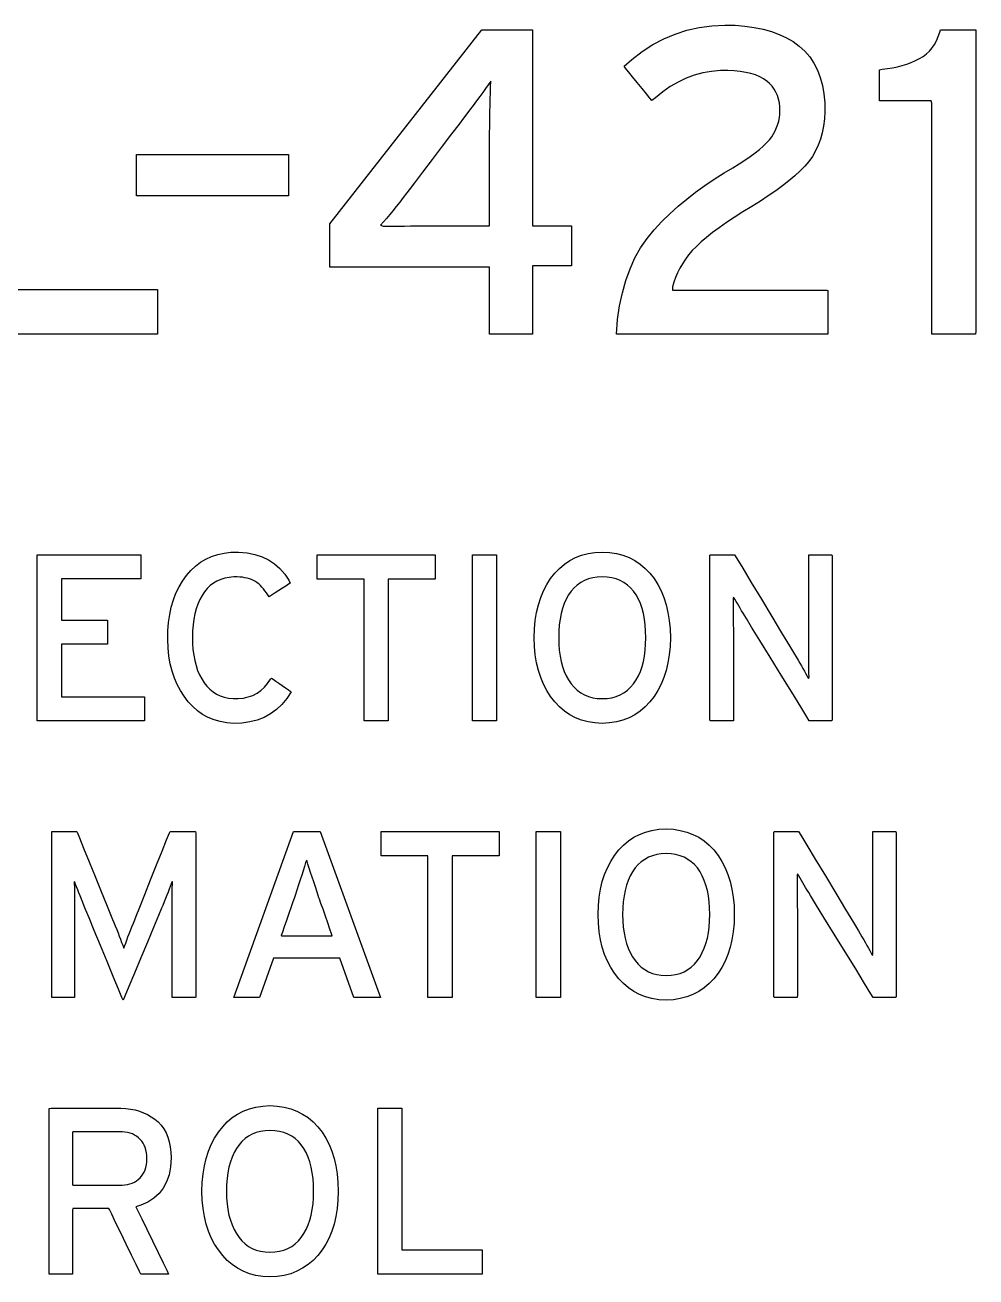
# Model space of a CAD drawing. Extents: x 1 to 47.7, y 0.2 to 33.3.
# Drawn here: x 22.143 to 22.81, y 3.613 to 4.492 of the extents above; entities that cross this region are included whole.
import ezdxf

# ---------------------------------------------------------------- set-up
doc = ezdxf.new("R2010")
doc.units = 0
doc.header["$MEASUREMENT"] = 0
doc.layers.add('4_0_____DWG', color=7, linetype='CONTINUOUS')

msp = doc.modelspace()

# ---------------------------------------------------------------- linework, layer by layer
at = {"layer": '4_0_____DWG'}
for points in [[(22.10119, 4.27482), (22.10119, 4.48862), (22.1322, 4.48862), (22.1322, 4.30614), (22.2355, 4.30614), (22.2355, 4.27482), (22.10119, 4.27482)], [(22.49892, 4.32288), (22.49892, 4.27482), (22.46881, 4.27482), (22.46881, 4.32183), (22.35668, 4.32183), (22.35668, 4.35242), (22.4634, 4.48862), (22.49892, 4.48862), (22.49892, 4.35105), (22.52637, 4.35105), (22.52637, 4.32288), (22.49892, 4.32288)], [(22.22083, 4.37196), (22.22083, 4.40118), (22.32766, 4.40118), (22.32766, 4.37196), (22.22083, 4.37196)], [(22.15115, 4.00328), (22.15115, 4.1199), (22.22394, 4.1199), (22.22394, 4.10299), (22.16806, 4.10299), (22.16806, 4.07399), (22.20051, 4.07399), (22.20051, 4.05709), (22.16806, 4.05709), (22.16806, 4.0202), (22.22638, 4.0202), (22.22638, 4.00328), (22.15115, 4.00328)], [(22.39756, 4.10282), (22.39756, 4.00328), (22.38064, 4.00328), (22.38064, 4.10282), (22.34768, 4.10282), (22.34768, 4.1199), (22.43055, 4.1199), (22.43055, 4.10282), (22.39756, 4.10282)], [(22.45673, 4.00328), (22.45673, 4.1199), (22.47365, 4.1199), (22.47365, 4.00328), (22.45673, 4.00328)], [(22.37347, 3.80884), (22.36371, 3.83652), (22.317, 3.83652), (22.30731, 3.80884), (22.28916, 3.80884), (22.33116, 3.92546), (22.34971, 3.92546), (22.39219, 3.80884), (22.37347, 3.80884)], [(22.44248, 3.90838), (22.44248, 3.80884), (22.42556, 3.80884), (22.42556, 3.90838), (22.39261, 3.90838), (22.39261, 3.92546), (22.47547, 3.92546), (22.47547, 3.90838), (22.44248, 3.90838)], [(22.50165, 3.80884), (22.50165, 3.92546), (22.51857, 3.92546), (22.51857, 3.80884), (22.50165, 3.80884)], [(22.39033, 3.61439), (22.39033, 3.73101), (22.40724, 3.73101), (22.40724, 3.63147), (22.46359, 3.63147), (22.46359, 3.61439), (22.39033, 3.61439)]]:
    msp.add_lwpolyline(points, dxfattribs=at)
for points in [[(22.55787, 4.27482), (22.55876, 4.28507), (22.56016, 4.2948), (22.56208, 4.30401), (22.56452, 4.31269), (22.56748, 4.32084), (22.57095, 4.32848), (22.57494, 4.33559), (22.57945, 4.34219), (22.58448, 4.34825), (22.58985, 4.35395), (22.59543, 4.35945), (22.60124, 4.36474), (22.60727, 4.36982), (22.61352, 4.37471), (22.61999, 4.37939), (22.62668, 4.38386), (22.6336, 4.38813), (22.63963, 4.39167), (22.6441, 4.39444), (22.64821, 4.39712), (22.65196, 4.39972), (22.65536, 4.40222), (22.6584, 4.40464), (22.66109, 4.40697), (22.66342, 4.40921), (22.6654, 4.41136), (22.66697, 4.41347), (22.66831, 4.41562), (22.66947, 4.41782), (22.67046, 4.42005), (22.67127, 4.42232), (22.67191, 4.42463), (22.67237, 4.42698), (22.67265, 4.42937), (22.67276, 4.43179), (22.67267, 4.43466), (22.67235, 4.43745), (22.67179, 4.44008), (22.67101, 4.44256), (22.66999, 4.4449), (22.66873, 4.44708), (22.66725, 4.44911), (22.66553, 4.45099), (22.66356, 4.45272), (22.66123, 4.45433), (22.65859, 4.45575), (22.65564, 4.45697), (22.65237, 4.45799), (22.6488, 4.45881), (22.64491, 4.45944), (22.64071, 4.45986), (22.6362, 4.46009), (22.6309, 4.46006), (22.62465, 4.45949), (22.61855, 4.45839), (22.61261, 4.45677), (22.60682, 4.45462), (22.6012, 4.45196), (22.59573, 4.44877), (22.59042, 4.44505), (22.58526, 4.44081), (22.58279, 4.43904), (22.58138, 4.44078), (22.57896, 4.44375), (22.57591, 4.44751), (22.57256, 4.45163), (22.56927, 4.45567), (22.56639, 4.45922), (22.56427, 4.46182), (22.56326, 4.46306), (22.56866, 4.46791), (22.57588, 4.47345), (22.58338, 4.47827), (22.59114, 4.48237), (22.59917, 4.48575), (22.60748, 4.4884), (22.61605, 4.49034), (22.6249, 4.49156), (22.63401, 4.49205), (22.6413, 4.49187), (22.64822, 4.49132), (22.65477, 4.49041), (22.66096, 4.48914), (22.66678, 4.4875), (22.67223, 4.48549), (22.67731, 4.48312), (22.68202, 4.48039), (22.68637, 4.47726), (22.69027, 4.47365), (22.6937, 4.46964), (22.69665, 4.46524), (22.69912, 4.46045), (22.70112, 4.45526), (22.70264, 4.44969), (22.70369, 4.44372), (22.70426, 4.43736), (22.70433, 4.43127), (22.70404, 4.42605), (22.70343, 4.42108), (22.7025, 4.41634), (22.70126, 4.41184), (22.6997, 4.40759), (22.69783, 4.40357), (22.69564, 4.3998), (22.69314, 4.39627), (22.69022, 4.39291), (22.68689, 4.38952), (22.68318, 4.38609), (22.6791, 4.38262), (22.67464, 4.37911), (22.6698, 4.37556), (22.6646, 4.37196), (22.65901, 4.36832), (22.65306, 4.36464), (22.64667, 4.36074), (22.64067, 4.35692), (22.63512, 4.35323), (22.63002, 4.34966), (22.62536, 4.3462), (22.62115, 4.34287), (22.61739, 4.33966), (22.61407, 4.33656), (22.6112, 4.33358), (22.60864, 4.33056), (22.60632, 4.32749), (22.60423, 4.32438), (22.60237, 4.32121), (22.60074, 4.318), (22.59935, 4.31475), (22.59819, 4.31145), (22.59726, 4.3081), (22.59723, 4.30584), (22.60359, 4.30584), (22.6159, 4.30584), (22.63221, 4.30584), (22.65058, 4.30584), (22.66905, 4.30584), (22.68568, 4.30584), (22.69853, 4.30584), (22.70565, 4.30584), (22.70647, 4.30548), (22.70647, 4.30326), (22.70647, 4.29948), (22.70647, 4.29469), (22.70647, 4.28945), (22.70647, 4.28429), (22.70647, 4.27978), (22.70647, 4.27646), (22.70647, 4.27488), (22.70318, 4.27482), (22.69065, 4.27482), (22.67124, 4.27482), (22.64759, 4.27482), (22.62232, 4.27482), (22.59808, 4.27482), (22.5775, 4.27482), (22.56322, 4.27482)], [(22.77944, 4.27482), (22.77944, 4.2811), (22.77944, 4.29778), (22.77944, 4.32168), (22.77944, 4.34958), (22.77944, 4.37828), (22.77944, 4.40458), (22.77944, 4.42527), (22.77944, 4.43715), (22.77907, 4.43879), (22.77641, 4.43879), (22.77178, 4.43879), (22.76589, 4.43879), (22.75946, 4.43879), (22.75321, 4.43879), (22.74785, 4.43879), (22.74412, 4.43879), (22.74271, 4.43879), (22.74271, 4.43963), (22.74271, 4.44188), (22.74271, 4.4451), (22.74271, 4.44886), (22.74271, 4.45272), (22.74271, 4.45626), (22.74271, 4.45905), (22.74271, 4.46065), (22.74461, 4.46103), (22.74833, 4.46146), (22.75192, 4.46203), (22.75537, 4.46274), (22.75871, 4.4636), (22.76191, 4.4646), (22.76499, 4.46575), (22.76793, 4.46704), (22.77075, 4.46848), (22.77336, 4.47003), (22.77572, 4.4718), (22.77785, 4.47378), (22.77975, 4.47599), (22.78141, 4.47841), (22.78283, 4.48106), (22.78401, 4.48392), (22.78497, 4.487), (22.7856, 4.48862), (22.78742, 4.48862), (22.79059, 4.48862), (22.79461, 4.48862), (22.799, 4.48862), (22.80327, 4.48862), (22.80693, 4.48862), (22.80948, 4.48862), (22.81045, 4.48862), (22.81045, 4.48044), (22.81045, 4.45868), (22.81045, 4.42752), (22.81045, 4.39114), (22.81045, 4.35372), (22.81045, 4.31943), (22.81045, 4.29245), (22.81045, 4.27695), (22.81014, 4.27482), (22.80789, 4.27482), (22.80398, 4.27482), (22.799, 4.27482), (22.79358, 4.27482), (22.7883, 4.27482), (22.78378, 4.27482), (22.78063, 4.27482)], [(22.46968, 4.45264), (22.46793, 4.45016), (22.46606, 4.44753), (22.46407, 4.44477), (22.46195, 4.44186), (22.4597, 4.4388), (22.45732, 4.43561), (22.45482, 4.43227), (22.4522, 4.42878), (22.45051, 4.42655), (22.4474, 4.42244), (22.44217, 4.41555), (22.43563, 4.40692), (22.42857, 4.39761), (22.4218, 4.38868), (22.41612, 4.38118), (22.41232, 4.37617), (22.4108, 4.37416), (22.40823, 4.37081), (22.40574, 4.36761), (22.40332, 4.36455), (22.40096, 4.36163), (22.39868, 4.35885), (22.39646, 4.35622), (22.39432, 4.35374), (22.39224, 4.35139), (22.3941, 4.35075), (22.39763, 4.35076), (22.4013, 4.35078), (22.40512, 4.35081), (22.40908, 4.35084), (22.41318, 4.35088), (22.41743, 4.35094), (22.42181, 4.351), (22.42518, 4.35105), (22.42778, 4.35105), (22.43295, 4.35105), (22.43981, 4.35105), (22.44748, 4.35105), (22.45509, 4.35105), (22.46176, 4.35105), (22.46661, 4.35105), (22.46877, 4.35105), (22.46881, 4.35285), (22.46881, 4.35881), (22.46881, 4.36771), (22.46881, 4.37831), (22.46881, 4.38936), (22.46881, 4.3996), (22.46881, 4.40779), (22.46881, 4.41267), (22.46884, 4.4158), (22.46892, 4.42106), (22.469, 4.42612), (22.46909, 4.43101), (22.46919, 4.4357), (22.4693, 4.44022), (22.46942, 4.44454), (22.46955, 4.44868)], [(22.32938, 4.02371), (22.32633, 4.01898), (22.32291, 4.01481), (22.31913, 4.0112), (22.315, 4.00816), (22.3105, 4.00568), (22.30563, 4.00377), (22.30041, 4.00242), (22.29483, 4.00163), (22.28916, 4.00145), (22.28428, 4.00187), (22.27965, 4.00271), (22.27527, 4.00398), (22.27114, 4.00567), (22.26727, 4.00779), (22.26365, 4.01033), (22.26028, 4.0133), (22.25717, 4.01669), (22.25427, 4.02044), (22.25165, 4.02444), (22.24937, 4.02873), (22.24742, 4.03329), (22.24581, 4.03815), (22.24454, 4.04329), (22.24359, 4.04871), (22.24299, 4.05441), (22.24272, 4.0604), (22.24284, 4.06649), (22.24331, 4.07232), (22.24412, 4.07787), (22.24526, 4.08314), (22.24674, 4.08814), (22.24855, 4.09285), (22.2507, 4.09729), (22.25318, 4.10145), (22.25599, 4.10534), (22.259, 4.10885), (22.26227, 4.11193), (22.26579, 4.1146), (22.26956, 4.11685), (22.27358, 4.11867), (22.27786, 4.12008), (22.28239, 4.12106), (22.28717, 4.12163), (22.29256, 4.12173), (22.29845, 4.12122), (22.30393, 4.12015), (22.30897, 4.11852), (22.3136, 4.11633), (22.3178, 4.11358), (22.32157, 4.11026), (22.32492, 4.10638), (22.32785, 4.10194), (22.3287, 4.09987), (22.32758, 4.09915), (22.32571, 4.09794), (22.32336, 4.09643), (22.32081, 4.09478), (22.31832, 4.09317), (22.31616, 4.09178), (22.3146, 4.09078), (22.31392, 4.09034), (22.31307, 4.09172), (22.31208, 4.09323), (22.31106, 4.09465), (22.31001, 4.09597), (22.30893, 4.0972), (22.30783, 4.09832), (22.3067, 4.09936), (22.30555, 4.10029), (22.30436, 4.10112), (22.30304, 4.10183), (22.30165, 4.10245), (22.30018, 4.10299), (22.29863, 4.10344), (22.297, 4.1038), (22.29529, 4.10407), (22.2935, 4.10426), (22.29164, 4.10435), (22.28914, 4.10433), (22.28591, 4.10403), (22.28287, 4.10344), (22.28002, 4.10257), (22.27736, 4.1014), (22.27488, 4.09995), (22.2726, 4.09821), (22.2705, 4.09618), (22.26859, 4.09387), (22.26683, 4.09124), (22.26527, 4.08836), (22.26391, 4.08526), (22.26276, 4.08193), (22.26182, 4.07838), (22.26108, 4.07461), (22.26055, 4.07061), (22.26022, 4.06638), (22.26011, 4.06194), (22.26019, 4.05751), (22.26049, 4.05331), (22.26099, 4.04932), (22.26171, 4.04556), (22.26262, 4.04201), (22.26375, 4.03869), (22.26508, 4.03559), (22.26661, 4.03271), (22.26835, 4.03003), (22.27023, 4.02755), (22.27231, 4.02539), (22.27457, 4.02353), (22.27702, 4.02198), (22.27965, 4.02074), (22.28248, 4.0198), (22.28549, 4.01917), (22.2887, 4.01886), (22.29227, 4.01885), (22.29592, 4.01922), (22.29934, 4.01998), (22.30252, 4.02111), (22.30546, 4.02263), (22.30816, 4.02454), (22.31063, 4.02682), (22.31285, 4.02949), (22.31484, 4.03254), (22.31562, 4.03323), (22.31677, 4.03242), (22.3186, 4.03116), (22.32084, 4.02961), (22.32324, 4.02795), (22.32555, 4.02636), (22.32751, 4.025), (22.32887, 4.02406)], [(22.5958, 4.06163), (22.59559, 4.05542), (22.59503, 4.04952), (22.59413, 4.04391), (22.59289, 4.0386), (22.5913, 4.03359), (22.58937, 4.02888), (22.58709, 4.02447), (22.58447, 4.02036), (22.58148, 4.01652), (22.5782, 4.01306), (22.57465, 4.01005), (22.57084, 4.00749), (22.56677, 4.00538), (22.56244, 4.00372), (22.55785, 4.0025), (22.55299, 4.00173), (22.54787, 4.00141), (22.54279, 4.00173), (22.53798, 4.0025), (22.53344, 4.00372), (22.52916, 4.00538), (22.52514, 4.00749), (22.5214, 4.01005), (22.51792, 4.01306), (22.5147, 4.01652), (22.51172, 4.02036), (22.50903, 4.02447), (22.5067, 4.02888), (22.50472, 4.03359), (22.50309, 4.0386), (22.50181, 4.04391), (22.50089, 4.04952), (22.50032, 4.05542), (22.50011, 4.06163), (22.50032, 4.06784), (22.50089, 4.07376), (22.50181, 4.07939), (22.50309, 4.08472), (22.50472, 4.08976), (22.5067, 4.0945), (22.50903, 4.09896), (22.51172, 4.10312), (22.5147, 4.10696), (22.51792, 4.11036), (22.5214, 4.11332), (22.52514, 4.11584), (22.52916, 4.11792), (22.53344, 4.11955), (22.53798, 4.12073), (22.54279, 4.12147), (22.54787, 4.12177), (22.55299, 4.12147), (22.55785, 4.12073), (22.56244, 4.11955), (22.56677, 4.11792), (22.57084, 4.11584), (22.57465, 4.11332), (22.5782, 4.11036), (22.58148, 4.10696), (22.58447, 4.10312), (22.58709, 4.09896), (22.58937, 4.0945), (22.5913, 4.08976), (22.59289, 4.08472), (22.59413, 4.07939), (22.59503, 4.07376), (22.59559, 4.06784)], [(22.69337, 4.00328), (22.69173, 4.00595), (22.68735, 4.01307), (22.68104, 4.02332), (22.67362, 4.03537), (22.66592, 4.04789), (22.65873, 4.05956), (22.65289, 4.06905), (22.64921, 4.07504), (22.64803, 4.07696), (22.64693, 4.07879), (22.64587, 4.08056), (22.64485, 4.08229), (22.64386, 4.08396), (22.64291, 4.08558), (22.64199, 4.08715), (22.64111, 4.08867), (22.64026, 4.09014), (22.63991, 4.08919), (22.63991, 4.08639), (22.63992, 4.08349), (22.63993, 4.08051), (22.63995, 4.07743), (22.63997, 4.07427), (22.64, 4.07101), (22.64003, 4.06767), (22.64006, 4.06423), (22.64007, 4.06209), (22.64007, 4.05667), (22.64007, 4.0485), (22.64007, 4.03869), (22.64007, 4.02833), (22.64007, 4.01852), (22.64007, 4.01035), (22.64007, 4.00492), (22.64006, 4.00328), (22.6393, 4.00328), (22.63758, 4.00328), (22.6352, 4.00328), (22.63246, 4.00328), (22.62966, 4.00328), (22.62709, 4.00328), (22.62505, 4.00328), (22.62385, 4.00328), (22.62364, 4.0041), (22.62364, 4.01166), (22.62364, 4.02541), (22.62364, 4.04323), (22.62364, 4.06302), (22.62364, 4.08267), (22.62364, 4.10004), (22.62364, 4.11303), (22.62364, 4.11953), (22.62397, 4.1199), (22.62538, 4.1199), (22.62762, 4.1199), (22.63038, 4.1199), (22.63333, 4.1199), (22.63617, 4.1199), (22.63859, 4.1199), (22.64027, 4.1199), (22.6409, 4.1199), (22.64247, 4.1173), (22.64665, 4.11037), (22.65267, 4.1004), (22.65974, 4.08868), (22.66709, 4.07649), (22.67394, 4.06513), (22.67951, 4.0559), (22.68303, 4.05008), (22.68421, 4.04809), (22.68547, 4.04592), (22.68668, 4.04383), (22.68784, 4.04182), (22.68895, 4.03988), (22.69, 4.03801), (22.69101, 4.03622), (22.69196, 4.0345), (22.69285, 4.03287), (22.6932, 4.0338), (22.69317, 4.0367), (22.69314, 4.03967), (22.69312, 4.04272), (22.6931, 4.04586), (22.69308, 4.04908), (22.69307, 4.05237), (22.69306, 4.05576), (22.69306, 4.05922), (22.69306, 4.06135), (22.69306, 4.06675), (22.69306, 4.07489), (22.69306, 4.08465), (22.69306, 4.09497), (22.69306, 4.10473), (22.69306, 4.11287), (22.69306, 4.11827), (22.69307, 4.1199), (22.69383, 4.1199), (22.69555, 4.1199), (22.69793, 4.1199), (22.70067, 4.1199), (22.70347, 4.1199), (22.70604, 4.1199), (22.70808, 4.1199), (22.70928, 4.1199), (22.70949, 4.11908), (22.70949, 4.11153), (22.70949, 4.09778), (22.70949, 4.07995), (22.70949, 4.06016), (22.70949, 4.04052), (22.70949, 4.02314), (22.70949, 4.01015), (22.70949, 4.00365), (22.70918, 4.00328), (22.70786, 4.00328), (22.70577, 4.00328), (22.7032, 4.00328), (22.70044, 4.00328), (22.69779, 4.00328), (22.69553, 4.00328), (22.69396, 4.00328)], [(22.57856, 4.06163), (22.57845, 4.06621), (22.57813, 4.07056), (22.5776, 4.07467), (22.57685, 4.07854), (22.57588, 4.08218), (22.57471, 4.08557), (22.57332, 4.08874), (22.57171, 4.09166), (22.56988, 4.09431), (22.56784, 4.09663), (22.5656, 4.09865), (22.56315, 4.10036), (22.5605, 4.10177), (22.55765, 4.10288), (22.55459, 4.10368), (22.55133, 4.10418), (22.54787, 4.10437), (22.54448, 4.10418), (22.54128, 4.10368), (22.53828, 4.10288), (22.53547, 4.10177), (22.53286, 4.10036), (22.53044, 4.09865), (22.52821, 4.09663), (22.52618, 4.09431), (22.52433, 4.09166), (22.5227, 4.08874), (22.52128, 4.08557), (22.52008, 4.08218), (22.51909, 4.07854), (22.51833, 4.07467), (22.51778, 4.07056), (22.51746, 4.06621), (22.51735, 4.06163), (22.51746, 4.0571), (22.51778, 4.05281), (22.51833, 4.04875), (22.51909, 4.04492), (22.52008, 4.04132), (22.52128, 4.03795), (22.5227, 4.03482), (22.52433, 4.03192), (22.52618, 4.02922), (22.52821, 4.02678), (22.53044, 4.02467), (22.53286, 4.02288), (22.53547, 4.02142), (22.53828, 4.02028), (22.54128, 4.01946), (22.54448, 4.01898), (22.54787, 4.01881), (22.55133, 4.01898), (22.55459, 4.01946), (22.55765, 4.02028), (22.5605, 4.02142), (22.56315, 4.02288), (22.5656, 4.02467), (22.56784, 4.02678), (22.56988, 4.02922), (22.57171, 4.03192), (22.57332, 4.03482), (22.57471, 4.03795), (22.57588, 4.04132), (22.57685, 4.04492), (22.5776, 4.04875), (22.57813, 4.05281), (22.57845, 4.0571)], [(22.24578, 3.80878), (22.24578, 3.811), (22.24578, 3.81694), (22.24578, 3.82548), (22.24578, 3.83555), (22.24578, 3.84604), (22.24578, 3.85587), (22.24578, 3.86393), (22.24578, 3.86913), (22.24578, 3.87115), (22.24579, 3.874), (22.2458, 3.8767), (22.24583, 3.87927), (22.24586, 3.8817), (22.2459, 3.884), (22.24595, 3.88615), (22.246, 3.88816), (22.24607, 3.89004), (22.24585, 3.89033), (22.24522, 3.88869), (22.24453, 3.88691), (22.24379, 3.885), (22.24299, 3.88297), (22.24213, 3.8808), (22.24122, 3.8785), (22.24024, 3.87607), (22.23921, 3.87351), (22.23841, 3.87155), (22.23627, 3.86642), (22.2328, 3.85813), (22.22849, 3.84783), (22.22383, 3.83668), (22.21931, 3.82586), (22.21541, 3.81653), (22.21262, 3.80986), (22.21143, 3.807), (22.21063, 3.80885), (22.20818, 3.81478), (22.20453, 3.82362), (22.20015, 3.83421), (22.19554, 3.84538), (22.19116, 3.85597), (22.18751, 3.86481), (22.18506, 3.87074), (22.18416, 3.87292), (22.18313, 3.87551), (22.18216, 3.87797), (22.18124, 3.8803), (22.18037, 3.8825), (22.17955, 3.88456), (22.17879, 3.8865), (22.17808, 3.8883), (22.17742, 3.88998), (22.17704, 3.89043), (22.17711, 3.88859), (22.17717, 3.88661), (22.17722, 3.88449), (22.17726, 3.88222), (22.17729, 3.87983), (22.17732, 3.87729), (22.17733, 3.87461), (22.17734, 3.87179), (22.17734, 3.86979), (22.17734, 3.86537), (22.17734, 3.85785), (22.17734, 3.84832), (22.17734, 3.83788), (22.17734, 3.82763), (22.17734, 3.81865), (22.17734, 3.81204), (22.17734, 3.8089), (22.17699, 3.80878), (22.17564, 3.80878), (22.17356, 3.80878), (22.17103, 3.80878), (22.16832, 3.80878), (22.16572, 3.80878), (22.16351, 3.80878), (22.16198, 3.80878), (22.1614, 3.80878), (22.1614, 3.81298), (22.1614, 3.82419), (22.1614, 3.84035), (22.1614, 3.85939), (22.1614, 3.87923), (22.1614, 3.8978), (22.1614, 3.91304), (22.1614, 3.92287), (22.16144, 3.92546), (22.16233, 3.92546), (22.1642, 3.92546), (22.16674, 3.92546), (22.16965, 3.92546), (22.17261, 3.92546), (22.17531, 3.92546), (22.17744, 3.92546), (22.17869, 3.92546), (22.17908, 3.92499), (22.18072, 3.92096), (22.18368, 3.91368), (22.18752, 3.90426), (22.19178, 3.8938), (22.19601, 3.8834), (22.19977, 3.87416), (22.2026, 3.86719), (22.20407, 3.86358), (22.20489, 3.8616), (22.20593, 3.85909), (22.20692, 3.85665), (22.20786, 3.85428), (22.20875, 3.85198), (22.20959, 3.84975), (22.21038, 3.8476), (22.21112, 3.84552), (22.21182, 3.84351), (22.2125, 3.84503), (22.21323, 3.84707), (22.21401, 3.8492), (22.21483, 3.8514), (22.2157, 3.85368), (22.21662, 3.85604), (22.21759, 3.85848), (22.2186, 3.86101), (22.21955, 3.86335), (22.22063, 3.86606), (22.22315, 3.87238), (22.22668, 3.8812), (22.23076, 3.89144), (22.23497, 3.90199), (22.23887, 3.91174), (22.242, 3.91959), (22.24394, 3.92443), (22.24442, 3.92546), (22.24547, 3.92546), (22.24749, 3.92546), (22.25017, 3.92546), (22.25319, 3.92546), (22.25623, 3.92546), (22.25897, 3.92546), (22.26108, 3.92546), (22.26225, 3.92546), (22.26238, 3.92411), (22.26238, 3.91576), (22.26238, 3.90155), (22.26238, 3.88353), (22.26238, 3.8638), (22.26238, 3.84441), (22.26238, 3.82743), (22.26238, 3.81494), (22.26238, 3.809), (22.26202, 3.80878), (22.26062, 3.80878), (22.25845, 3.80878), (22.25581, 3.80878), (22.25298, 3.80878), (22.25027, 3.80878), (22.24797, 3.80878), (22.24638, 3.80878)], [(22.64072, 3.86719), (22.64051, 3.86098), (22.63995, 3.85507), (22.63906, 3.84946), (22.63781, 3.84416), (22.63622, 3.83915), (22.63429, 3.83444), (22.63201, 3.83003), (22.62939, 3.82592), (22.62641, 3.82208), (22.62312, 3.81862), (22.61957, 3.81561), (22.61577, 3.81305), (22.61169, 3.81094), (22.60736, 3.80927), (22.60277, 3.80805), (22.59791, 3.80729), (22.59279, 3.80697), (22.58772, 3.80729), (22.5829, 3.80805), (22.57836, 3.80927), (22.57408, 3.81094), (22.57007, 3.81305), (22.56632, 3.81561), (22.56284, 3.81862), (22.55963, 3.82208), (22.55664, 3.82592), (22.55395, 3.83003), (22.55162, 3.83444), (22.54964, 3.83915), (22.54801, 3.84416), (22.54673, 3.84946), (22.54581, 3.85507), (22.54525, 3.86098), (22.54503, 3.86719), (22.54525, 3.8734), (22.54581, 3.87932), (22.54673, 3.88494), (22.54801, 3.89027), (22.54964, 3.89531), (22.55162, 3.90006), (22.55395, 3.90451), (22.55664, 3.90867), (22.55963, 3.91251), (22.56284, 3.91592), (22.56632, 3.91888), (22.57007, 3.9214), (22.57408, 3.92347), (22.57836, 3.9251), (22.5829, 3.92629), (22.58772, 3.92703), (22.59279, 3.92733), (22.59791, 3.92703), (22.60277, 3.92629), (22.60736, 3.9251), (22.61169, 3.92347), (22.61577, 3.9214), (22.61957, 3.91888), (22.62312, 3.91592), (22.62641, 3.91251), (22.62939, 3.90867), (22.63201, 3.90451), (22.63429, 3.90006), (22.63622, 3.89531), (22.63781, 3.89027), (22.63906, 3.88494), (22.63995, 3.87932), (22.64051, 3.8734)], [(22.73829, 3.80884), (22.73665, 3.81151), (22.73227, 3.81863), (22.72596, 3.82888), (22.71854, 3.84092), (22.71084, 3.85345), (22.70365, 3.86512), (22.69781, 3.87461), (22.69413, 3.88059), (22.69295, 3.88252), (22.69186, 3.88434), (22.6908, 3.88612), (22.68977, 3.88784), (22.68878, 3.88952), (22.68783, 3.89114), (22.68691, 3.89271), (22.68603, 3.89423), (22.68518, 3.89569), (22.68483, 3.89475), (22.68483, 3.89194), (22.68484, 3.88905), (22.68486, 3.88606), (22.68487, 3.88299), (22.68489, 3.87982), (22.68492, 3.87657), (22.68495, 3.87322), (22.68499, 3.86979), (22.68499, 3.86765), (22.68499, 3.86222), (22.68499, 3.85406), (22.68499, 3.84424), (22.68499, 3.83388), (22.68499, 3.82407), (22.68499, 3.8159), (22.68499, 3.81048), (22.68498, 3.80884), (22.68422, 3.80884), (22.6825, 3.80884), (22.68012, 3.80884), (22.67738, 3.80884), (22.67458, 3.80884), (22.67201, 3.80884), (22.66998, 3.80884), (22.66877, 3.80884), (22.66857, 3.80966), (22.66857, 3.81721), (22.66857, 3.83096), (22.66857, 3.84879), (22.66857, 3.86858), (22.66857, 3.88822), (22.66857, 3.9056), (22.66857, 3.91859), (22.66857, 3.92509), (22.66889, 3.92546), (22.67031, 3.92546), (22.67255, 3.92546), (22.6753, 3.92546), (22.67825, 3.92546), (22.6811, 3.92546), (22.68351, 3.92546), (22.6852, 3.92546), (22.68582, 3.92546), (22.68739, 3.92286), (22.69157, 3.91593), (22.69759, 3.90596), (22.70466, 3.89423), (22.71201, 3.88205), (22.71886, 3.87069), (22.72443, 3.86146), (22.72795, 3.85563), (22.72914, 3.85364), (22.7304, 3.85148), (22.73161, 3.84939), (22.73276, 3.84737), (22.73387, 3.84543), (22.73492, 3.84357), (22.73593, 3.84178), (22.73688, 3.84006), (22.73778, 3.83842), (22.73812, 3.83936), (22.73809, 3.84225), (22.73806, 3.84522), (22.73804, 3.84828), (22.73802, 3.85141), (22.738, 3.85463), (22.73799, 3.85793), (22.73799, 3.86131), (22.73798, 3.86477), (22.73798, 3.86691), (22.73798, 3.87231), (22.73798, 3.88044), (22.73798, 3.89021), (22.73798, 3.90052), (22.73798, 3.91029), (22.73798, 3.91842), (22.73798, 3.92382), (22.738, 3.92546), (22.73876, 3.92546), (22.74047, 3.92546), (22.74285, 3.92546), (22.74559, 3.92546), (22.74839, 3.92546), (22.75096, 3.92546), (22.753, 3.92546), (22.75421, 3.92546), (22.75441, 3.92464), (22.75441, 3.91708), (22.75441, 3.90333), (22.75441, 3.8855), (22.75441, 3.86571), (22.75441, 3.84607), (22.75441, 3.8287), (22.75441, 3.8157), (22.75441, 3.80921), (22.7541, 3.80884), (22.75278, 3.80884), (22.75069, 3.80884), (22.74812, 3.80884), (22.74536, 3.80884), (22.74271, 3.80884), (22.74045, 3.80884), (22.73888, 3.80884)], [(22.34898, 3.87899), (22.34768, 3.88282), (22.34644, 3.8865), (22.34527, 3.89002), (22.34416, 3.89339), (22.34312, 3.8966), (22.34213, 3.89966), (22.34121, 3.90256), (22.34035, 3.90531), (22.33958, 3.90371), (22.33875, 3.90089), (22.33784, 3.8979), (22.33686, 3.89474), (22.3358, 3.89141), (22.33467, 3.88791), (22.33346, 3.88424), (22.33218, 3.88041), (22.3315, 3.87842), (22.33072, 3.87617), (22.32944, 3.87247), (22.32785, 3.8679), (22.32616, 3.86304), (22.32457, 3.85847), (22.32329, 3.85477), (22.32251, 3.85253), (22.32262, 3.85212), (22.32515, 3.85212), (22.32981, 3.85212), (22.33579, 3.85212), (22.34232, 3.85212), (22.34862, 3.85212), (22.3539, 3.85212), (22.35738, 3.85212), (22.35832, 3.85217), (22.35779, 3.85368), (22.35668, 3.85688), (22.35517, 3.8612), (22.35349, 3.86604), (22.35182, 3.87083), (22.35038, 3.87497), (22.34936, 3.87789)], [(22.62348, 3.86719), (22.62337, 3.87177), (22.62305, 3.87612), (22.62252, 3.88023), (22.62177, 3.8841), (22.62081, 3.88773), (22.61963, 3.89113), (22.61824, 3.89429), (22.61663, 3.89721), (22.61481, 3.89986), (22.61276, 3.90219), (22.61052, 3.9042), (22.60807, 3.90592), (22.60542, 3.90733), (22.60257, 3.90843), (22.59952, 3.90923), (22.59626, 3.90973), (22.59279, 3.90993), (22.5894, 3.90973), (22.5862, 3.90923), (22.5832, 3.90843), (22.58039, 3.90733), (22.57778, 3.90592), (22.57536, 3.9042), (22.57313, 3.90219), (22.5711, 3.89986), (22.56926, 3.89721), (22.56762, 3.89429), (22.5662, 3.89113), (22.565, 3.88773), (22.56402, 3.8841), (22.56325, 3.88023), (22.56271, 3.87612), (22.56238, 3.87177), (22.56227, 3.86719), (22.56238, 3.86266), (22.56271, 3.85836), (22.56325, 3.8543), (22.56402, 3.85047), (22.565, 3.84687), (22.5662, 3.84351), (22.56762, 3.84038), (22.56926, 3.83748), (22.5711, 3.83477), (22.57313, 3.83234), (22.57536, 3.83022), (22.57778, 3.82843), (22.58039, 3.82697), (22.5832, 3.82583), (22.5862, 3.82502), (22.5894, 3.82453), (22.59279, 3.82437), (22.59626, 3.82453), (22.59952, 3.82502), (22.60257, 3.82583), (22.60542, 3.82697), (22.60807, 3.82843), (22.61052, 3.83022), (22.61276, 3.83234), (22.61481, 3.83477), (22.61663, 3.83748), (22.61824, 3.84038), (22.61963, 3.84351), (22.62081, 3.84687), (22.62177, 3.85047), (22.62252, 3.8543), (22.62305, 3.85836), (22.62337, 3.86266)], [(22.24521, 3.69614), (22.24478, 3.68995), (22.24371, 3.68436), (22.24199, 3.67934), (22.23964, 3.67492), (22.23664, 3.67107), (22.233, 3.66782), (22.22872, 3.66515), (22.2238, 3.66307), (22.22045, 3.66181), (22.22187, 3.65887), (22.22457, 3.6533), (22.2281, 3.646), (22.23205, 3.63785), (22.23597, 3.62974), (22.23945, 3.62256), (22.24205, 3.61719), (22.24333, 3.61453), (22.24301, 3.61439), (22.24137, 3.61439), (22.23879, 3.61439), (22.23563, 3.61439), (22.23225, 3.61439), (22.22902, 3.61439), (22.22631, 3.61439), (22.22447, 3.61439), (22.22386, 3.61441), (22.22288, 3.61642), (22.22056, 3.6212), (22.21732, 3.6279), (22.21356, 3.63565), (22.2097, 3.6436), (22.20617, 3.65088), (22.20338, 3.65664), (22.20174, 3.66002), (22.20128, 3.66055), (22.19956, 3.66055), (22.19647, 3.66055), (22.1925, 3.66055), (22.18812, 3.66055), (22.1838, 3.66055), (22.18002, 3.66055), (22.17726, 3.66055), (22.17599, 3.66055), (22.17596, 3.65939), (22.17596, 3.65527), (22.17596, 3.64901), (22.17596, 3.64146), (22.17596, 3.63348), (22.17596, 3.62593), (22.17596, 3.61967), (22.17596, 3.61556), (22.17594, 3.61439), (22.17511, 3.61439), (22.17332, 3.61439), (22.17086, 3.61439), (22.16806, 3.61439), (22.16521, 3.61439), (22.16263, 3.61439), (22.16062, 3.61439), (22.1595, 3.61439), (22.15937, 3.61573), (22.15937, 3.62426), (22.15937, 3.63881), (22.15937, 3.65722), (22.15937, 3.6773), (22.15937, 3.69689), (22.15937, 3.71381), (22.15937, 3.7259), (22.15937, 3.73097), (22.1609, 3.73101), (22.16556, 3.73101), (22.17244, 3.73101), (22.18063, 3.73101), (22.18919, 3.73101), (22.1972, 3.73101), (22.20375, 3.73101), (22.20791, 3.73101), (22.20987, 3.731), (22.21332, 3.73083), (22.21664, 3.73044), (22.21982, 3.72982), (22.22287, 3.72898), (22.22578, 3.72791), (22.22855, 3.72663), (22.2312, 3.72512), (22.2337, 3.72338), (22.23607, 3.7214), (22.23818, 3.71914), (22.24001, 3.71663), (22.24157, 3.71386), (22.24285, 3.71083), (22.24386, 3.70755), (22.24458, 3.704), (22.24504, 3.7002)], [(22.36248, 3.67274), (22.36227, 3.66654), (22.36172, 3.66063), (22.36082, 3.65502), (22.35957, 3.64971), (22.35799, 3.6447), (22.35605, 3.63999), (22.35377, 3.63558), (22.35115, 3.63147), (22.34817, 3.62763), (22.34488, 3.62418), (22.34134, 3.62117), (22.33753, 3.6186), (22.33346, 3.61649), (22.32912, 3.61483), (22.32453, 3.61361), (22.31967, 3.61284), (22.31455, 3.61252), (22.30948, 3.61284), (22.30467, 3.61361), (22.30012, 3.61483), (22.29584, 3.61649), (22.29183, 3.6186), (22.28808, 3.62117), (22.2846, 3.62418), (22.28139, 3.62763), (22.2784, 3.63147), (22.27571, 3.63558), (22.27338, 3.63999), (22.2714, 3.6447), (22.26977, 3.64971), (22.2685, 3.65502), (22.26757, 3.66063), (22.26701, 3.66654), (22.26679, 3.67274), (22.26701, 3.67895), (22.26757, 3.68487), (22.2685, 3.6905), (22.26977, 3.69583), (22.2714, 3.70087), (22.27338, 3.70562), (22.27571, 3.71007), (22.2784, 3.71423), (22.28139, 3.71807), (22.2846, 3.72147), (22.28808, 3.72444), (22.29183, 3.72695), (22.29584, 3.72903), (22.30012, 3.73066), (22.30467, 3.73184), (22.30948, 3.73258), (22.31455, 3.73288), (22.31967, 3.73258), (22.32453, 3.73184), (22.32912, 3.73066), (22.33346, 3.72903), (22.33753, 3.72695), (22.34134, 3.72444), (22.34488, 3.72147), (22.34817, 3.71807), (22.35115, 3.71423), (22.35377, 3.71007), (22.35605, 3.70562), (22.35799, 3.70087), (22.35957, 3.69583), (22.36082, 3.6905), (22.36172, 3.68487), (22.36227, 3.67895)], [(22.22814, 3.69565), (22.22803, 3.69781), (22.22779, 3.69984), (22.22741, 3.70173), (22.22689, 3.70349), (22.22623, 3.70512), (22.22544, 3.70661), (22.2245, 3.70797), (22.22343, 3.7092), (22.22222, 3.71033), (22.22089, 3.71134), (22.21946, 3.71222), (22.21791, 3.71296), (22.21626, 3.71356), (22.21451, 3.71402), (22.21265, 3.71435), (22.21068, 3.71454), (22.20887, 3.71459), (22.20725, 3.71459), (22.2036, 3.71459), (22.19858, 3.71459), (22.19285, 3.71459), (22.18707, 3.71459), (22.18191, 3.71459), (22.17802, 3.71459), (22.17607, 3.71459), (22.17596, 3.71382), (22.17596, 3.71055), (22.17596, 3.70539), (22.17596, 3.69911), (22.17596, 3.69244), (22.17596, 3.68615), (22.17596, 3.681), (22.17596, 3.67773), (22.17607, 3.67696), (22.17802, 3.67696), (22.18191, 3.67696), (22.18707, 3.67696), (22.19285, 3.67696), (22.19858, 3.67696), (22.2036, 3.67696), (22.20725, 3.67696), (22.20887, 3.67696), (22.21064, 3.67701), (22.21258, 3.67719), (22.21442, 3.6775), (22.21615, 3.67794), (22.21778, 3.67851), (22.21931, 3.67921), (22.22074, 3.68004), (22.22207, 3.68101), (22.22329, 3.68209), (22.2244, 3.68331), (22.22536, 3.68466), (22.22617, 3.68615), (22.22685, 3.68777), (22.22739, 3.68954), (22.22778, 3.69144), (22.22803, 3.69348)], [(22.34524, 3.67274), (22.34513, 3.67733), (22.34481, 3.68167), (22.34428, 3.68578), (22.34353, 3.68965), (22.34257, 3.69329), (22.34139, 3.69669), (22.34, 3.69985), (22.33839, 3.70277), (22.33657, 3.70542), (22.33453, 3.70774), (22.33228, 3.70976), (22.32983, 3.71147), (22.32718, 3.71288), (22.32433, 3.71399), (22.32128, 3.71479), (22.31802, 3.71529), (22.31455, 3.71548), (22.31116, 3.71529), (22.30796, 3.71479), (22.30496, 3.71399), (22.30215, 3.71288), (22.29954, 3.71147), (22.29712, 3.70976), (22.29489, 3.70774), (22.29286, 3.70542), (22.29102, 3.70277), (22.28938, 3.69985), (22.28796, 3.69669), (22.28676, 3.69329), (22.28578, 3.68965), (22.28501, 3.68578), (22.28447, 3.68167), (22.28414, 3.67733), (22.28403, 3.67274), (22.28414, 3.66822), (22.28447, 3.66392), (22.28501, 3.65986), (22.28578, 3.65603), (22.28676, 3.65243), (22.28796, 3.64906), (22.28938, 3.64593), (22.29102, 3.64303), (22.29286, 3.64033), (22.29489, 3.63789), (22.29712, 3.63578), (22.29954, 3.63399), (22.30215, 3.63253), (22.30496, 3.63139), (22.30796, 3.63057), (22.31116, 3.63009), (22.31455, 3.62992), (22.31802, 3.63009), (22.32128, 3.63057), (22.32433, 3.63139), (22.32718, 3.63253), (22.32983, 3.63399), (22.33228, 3.63578), (22.33453, 3.63789), (22.33657, 3.64033), (22.33839, 3.64303), (22.34, 3.64593), (22.34139, 3.64906), (22.34257, 3.65243), (22.34353, 3.65603), (22.34428, 3.65986), (22.34481, 3.66392), (22.34513, 3.66822)]]:
    msp.add_lwpolyline(points, close=True, dxfattribs=at)

doc.saveas('drawing.dxf')
